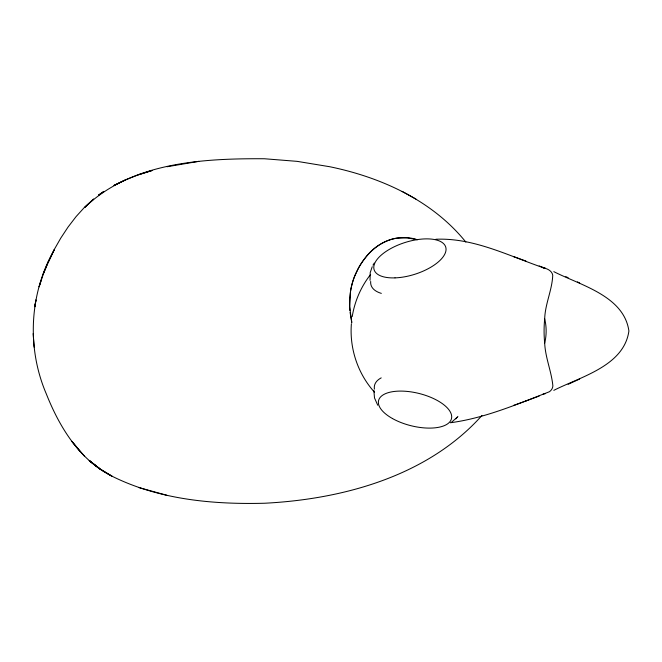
<?xml version="1.0" encoding="UTF-8"?>
<svg xmlns="http://www.w3.org/2000/svg" width="662" height="662" viewBox="0 0 662 662"><rect width="100%" height="100%" fill="white"/><g stroke="black" fill="none" stroke-linecap="round" stroke-linejoin="round"><path stroke-width="0.99" d="M351.39 323.776C349.395 348.51 357.861 373.873 374.551 392.26M373.831 390.175L374.51 397.945L377.745 405.227M450.35 422.753C484.725 418.194 517.212 404.217 549.294 391.788C551.305 390.489 552.737 388.288 552.869 385.872C551.504 371.473 545.356 357.77 544.685 343.173A77.065 47.796 90 0 1 544.685 318.827C545.124 303.908 552.191 289.948 552.737 275.202C552.257 272.239 549.725 270.121 547.093 268.987C510.882 257.063 475.018 237.6 435.91 239.247M352.225 316.602C354.683 301.318 360.989 286.646 370.604 274.507M465.866 242.093C432.294 200.454 381.213 177.35 329.808 166.741L297.122 161.354L264.452 158.756C202.812 158.375 131.688 162.198 84.777 207.388L93.632 199.039L84.438 207.388L76.089 216.598L68.07 227.041L60.796 238.063L54.201 249.607L48.566 261.598L54.392 249.582C29.36 293.183 26.521 347.782 46.323 393.923C59.381 426.8 79.233 459.676 111.87 476.127C158.897 499.603 212.816 504.585 264.676 503.236L264.692 503.236C343.437 499.173 427.735 476.036 481.953 415.496M41.085 280.307L39.116 286.845L43.386 273.869L48.458 261.556L43.295 273.894M372.234 266.712L370.215 272.603L370.041 280.407M372.987 265.131L374.253 263.071M451.277 422.464L457.003 417.449M455.82 418.88L457.897 416.39M553.804 390.357C580.45 376.761 624.001 366.103 628.9 331C624.001 295.897 580.45 285.239 553.804 271.643M125.78 179.75L114.104 185.335L125.78 179.75L138.449 174.776L152.343 170.44L138.441 174.776M579.664 379.012L568.128 384.316M525.926 400.965L539.182 396.05M513.447 405.45L525.934 400.965M545.571 393.6L543.022 394.147M167.081 166.741L198.807 161.354M543.022 267.853L545.571 268.4L539.182 265.95M166.725 495.242L138.507 487.472M417.341 239.727L407.337 237.915L397.2 238.088A47.3 43.063 -90 0 0 389.438 239.909C373.55 245.585 361.866 259.454 355.295 274.606A67.632 61.525 -89.9 0 0 349.668 304.71L349.892 310.519M417.192 239.685C398.077 233.272 377.108 241.944 365.449 257.65A72.183 65.72 90 0 0 358.597 267.862L354.559 276.402A66.2 60.259 -90 0 0 350.504 291.255L349.644 306.738L351.861 322.857M513.472 256.55L525.934 261.035M565.77 276.65L568.128 277.684M577.388 281.904L579.664 282.988M402.173 191.409L415.901 199.039M89.296 460.694L99.73 468.704L89.254 460.653M84.422 456.135L71.86 441.347L79.887 451.261M351.663 321.989L350.082 312.447M34.151 347.145L33.15 333.598M381.337 293.374A45.157 19.992 -17.7 0 1 370.695 281.466M374.419 389.074A45.157 19.992 14 0 1 381.204 377.878M544.702 318.827A49.84 47.391 -90 0 1 544.702 343.173M35.905 300.085L34.772 306.763L35.93 300.043M103.893 191.409L98.514 195.133L103.893 191.409M111.87 476.127L99.639 468.762L89.618 460.769L99.639 468.762L111.903 476.16M395.007 277.875A37.544 16.616 -17.7 0 0 445.874 247.662A37.544 16.616 -17.7 0 0 388.884 249.64A37.544 16.616 -17.7 0 0 395.007 277.875M392.483 418.55A37.544 16.616 14 0 0 451.327 419.178A37.544 16.616 14 0 0 401.296 391.093A37.544 16.616 14 0 0 392.483 418.55"/></g></svg>
